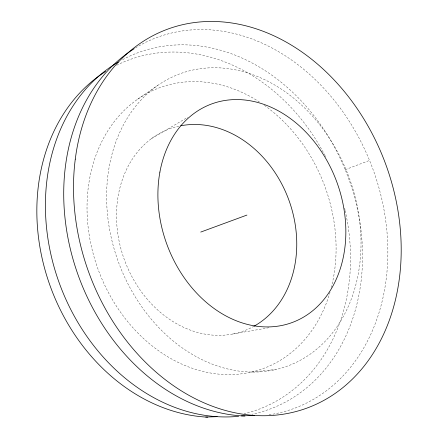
<?xml version="1.0" encoding="UTF-8"?>
<svg xmlns="http://www.w3.org/2000/svg" width="439" height="439" viewBox="0 0 439 439"><rect width="100%" height="100%" fill="white"/><g stroke="black" fill="none" stroke-linecap="round" stroke-linejoin="round"><path stroke-width="0.33" stroke-dasharray="2.19 1.65" d="M137.572 99.285L157.815 85.369M151.137 138.878L187.958 117.158M345.202 169.701L369.528 160.427M232.708 334.013L269.744 327.582M251.558 372.042L276.23 369.446A155.719 122.849 69.8 0 0 316.486 120.769A155.719 122.849 69.8 0 0 108.746 169.481A155.719 122.849 69.8 0 0 276.23 369.446M135.47 47.939A197.748 156.619 69.8 0 1 373.194 169.915A197.748 156.619 69.8 0 1 268.487 414.877M122.613 59.638A190.005 153.82 69.8 0 1 348.561 178.377A190.005 153.82 69.8 0 1 252.008 414.246M345.191 210.742A186.361 152.415 69.8 0 1 244.035 413.807M116.615 65.279A186.361 152.415 69.8 0 1 324.646 154.857M324.97 155.466A186.361 152.415 69.8 0 1 325.601 156.69M344.577 208.081A186.361 152.415 69.8 0 1 345.043 210.078M330.035 292.171A149.666 120.725 69.8 0 1 170.041 358.092A149.666 120.725 69.8 0 1 95.301 157.063A149.666 120.725 69.8 0 1 259.295 101.903M264.333 105.316A149.666 120.725 69.8 0 1 331.291 287.578M254.214 326.111A107.637 87.487 69.8 0 1 124.753 260.75A107.637 87.487 69.8 0 1 179.43 126.031"/><path stroke-width="0.66" d="M200.738 232.077L246.932 215.072M205.726 417.05L217.14 416.671M241.445 415.87L254.39 415.442M180.753 125.768A107.637 87.487 69.8 0 1 288.791 199.849A107.637 87.487 69.8 0 1 254.214 326.111M207.828 417.165A186.361 152.415 69.8 0 1 45.969 273.179A186.361 152.415 69.8 0 1 105.695 71.436M244.951 416.051A197.748 156.619 69.8 0 1 74.054 262.736A197.748 156.619 69.8 0 1 134.285 48.674M238.624 416.304A190.005 153.82 69.8 0 1 57.624 278.364A190.005 153.82 69.8 0 1 118.387 62.003M159.895 172.11A116.467 90.5 69.8 0 0 281.19 325.595A116.467 90.5 69.8 0 0 314.554 142.038A116.467 90.5 69.8 0 0 159.895 172.11M75.278 159.154A201.863 158.002 69.8 0 0 297.593 411.102A201.863 158.002 69.8 0 0 339.215 85.534A201.863 158.002 69.8 0 0 75.278 159.154"/></g></svg>
